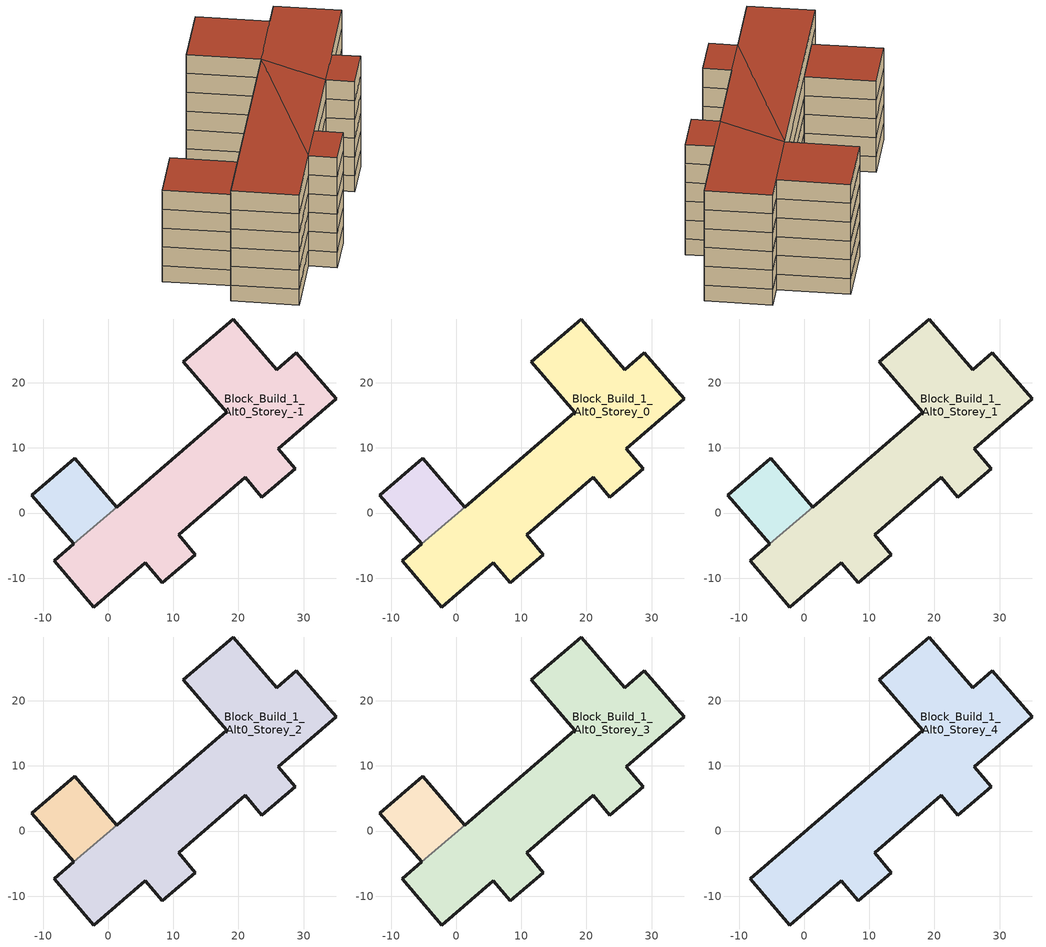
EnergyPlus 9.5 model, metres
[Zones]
Block_Build_0_Alt0_Storey_-1
 floor ground: -5.15,8.4 1.3,0.9 -5.27,-4.75 -11.75,2.73 z-2.5
 wall ground: 1.3,0.9 -5.15,8.4 -11.75,2.73 -5.27,-4.75 z-2.5:0
 wall to Block_Build_1_Alt0_Storey_-1: -5.27,-4.75 1.3,0.9 z-2.5:0
Block_Build_1_Alt0_Storey_-1
 floor ground: 28.9,24.63 35.02,17.52 26.07,9.83 28.69,6.8 23.61,2.43 21.01,5.48 10.81,-3.31 13.36,-6.39 8.28,-10.74 5.72,-7.66 -2.19,-14.42 -8.31,-7.36 18.22,15.44 11.52,23.22 19.19,29.78 25.86,22.03 z-2.5
 wall ground: -5.27,-4.75 -8.31,-7.36 -2.19,-14.42 5.72,-7.66 8.28,-10.74 13.36,-6.39 10.81,-3.31 21.01,5.48 23.61,2.43 28.69,6.8 26.07,9.83 35.02,17.52 28.9,24.63 25.86,22.03 19.19,29.78 11.52,23.22 18.22,15.44 1.3,0.9 z-2.5:0
Block_Build_0_Alt0_Storey_0
 floor to Block_Build_0_Alt0_Storey_-1: -5.15,8.4 1.3,0.9 -5.27,-4.75 -11.75,2.73 z0
 wall outside: 1.3,0.9 -5.15,8.4 -11.75,2.73 -5.27,-4.75 z0:3
 wall to Block_Build_1_Alt0_Storey_0: -5.27,-4.75 1.3,0.9 z0:3
Block_Build_1_Alt0_Storey_0
 floor to Block_Build_1_Alt0_Storey_-1: 28.9,24.63 35.02,17.52 26.07,9.83 28.69,6.8 23.61,2.43 21.01,5.48 10.81,-3.31 13.36,-6.39 8.28,-10.74 5.72,-7.66 -2.19,-14.42 -8.31,-7.36 18.22,15.44 11.52,23.22 19.19,29.78 25.86,22.03 z0
 wall outside: -5.27,-4.75 -8.31,-7.36 -2.19,-14.42 5.72,-7.66 8.28,-10.74 13.36,-6.39 10.81,-3.31 21.01,5.48 23.61,2.43 28.69,6.8 26.07,9.83 35.02,17.52 28.9,24.63 25.86,22.03 19.19,29.78 11.52,23.22 18.22,15.44 1.3,0.9 z0:3
Block_Build_0_Alt0_Storey_1
 floor to Block_Build_0_Alt0_Storey_0: -5.15,8.4 1.3,0.9 -5.27,-4.75 -11.75,2.73 z3
 wall outside: 1.3,0.9 -5.15,8.4 -11.75,2.73 -5.27,-4.75 z3:6
 wall to Block_Build_1_Alt0_Storey_1: -5.27,-4.75 1.3,0.9 z3:6
Block_Build_1_Alt0_Storey_1
 floor to Block_Build_1_Alt0_Storey_0: 28.9,24.63 35.02,17.52 26.07,9.83 28.69,6.8 23.61,2.43 21.01,5.48 10.81,-3.31 13.36,-6.39 8.28,-10.74 5.72,-7.66 -2.19,-14.42 -8.31,-7.36 18.22,15.44 11.52,23.22 19.19,29.78 25.86,22.03 z3
 wall outside: -5.27,-4.75 -8.31,-7.36 -2.19,-14.42 5.72,-7.66 8.28,-10.74 13.36,-6.39 10.81,-3.31 21.01,5.48 23.61,2.43 28.69,6.8 26.07,9.83 35.02,17.52 28.9,24.63 25.86,22.03 19.19,29.78 11.52,23.22 18.22,15.44 1.3,0.9 z3:6
Block_Build_0_Alt0_Storey_2
 floor to Block_Build_0_Alt0_Storey_1: -5.15,8.4 1.3,0.9 -5.27,-4.75 -11.75,2.73 z6
 wall outside: 1.3,0.9 -5.15,8.4 -11.75,2.73 -5.27,-4.75 z6:9
 wall to Block_Build_1_Alt0_Storey_2: -5.27,-4.75 1.3,0.9 z6:9
Block_Build_1_Alt0_Storey_2
 floor to Block_Build_1_Alt0_Storey_1: 28.9,24.63 35.02,17.52 26.07,9.83 28.69,6.8 23.61,2.43 21.01,5.48 10.81,-3.31 13.36,-6.39 8.28,-10.74 5.72,-7.66 -2.19,-14.42 -8.31,-7.36 18.22,15.44 11.52,23.22 19.19,29.78 25.86,22.03 z6
 wall outside: -5.27,-4.75 -8.31,-7.36 -2.19,-14.42 5.72,-7.66 8.28,-10.74 13.36,-6.39 10.81,-3.31 21.01,5.48 23.61,2.43 28.69,6.8 26.07,9.83 35.02,17.52 28.9,24.63 25.86,22.03 19.19,29.78 11.52,23.22 18.22,15.44 1.3,0.9 z6:9
Block_Build_0_Alt0_Storey_3
 floor to Block_Build_0_Alt0_Storey_2: -5.15,8.4 1.3,0.9 -5.27,-4.75 -11.75,2.73 z9
 wall outside: 1.3,0.9 -5.15,8.4 -11.75,2.73 -5.27,-4.75 z9:12
 wall to Block_Build_1_Alt0_Storey_3: -5.27,-4.75 1.3,0.9 z9:12
 roof outside: 1.3,0.9 -5.15,8.4 -11.75,2.73 -5.27,-4.75 z12
Block_Build_1_Alt0_Storey_3
 floor to Block_Build_1_Alt0_Storey_2: 28.9,24.63 35.02,17.52 26.07,9.83 28.69,6.8 23.61,2.43 21.01,5.48 10.81,-3.31 13.36,-6.39 8.28,-10.74 5.72,-7.66 -2.19,-14.42 -8.31,-7.36 18.22,15.44 11.52,23.22 19.19,29.78 25.86,22.03 z9
 wall outside: -5.27,-4.75 -8.31,-7.36 -2.19,-14.42 5.72,-7.66 8.28,-10.74 13.36,-6.39 10.81,-3.31 21.01,5.48 23.61,2.43 28.69,6.8 26.07,9.83 35.02,17.52 28.9,24.63 25.86,22.03 19.19,29.78 11.52,23.22 18.22,15.44 1.3,0.9 z9:12
Block_Build_1_Alt0_Storey_4
 floor to Block_Build_1_Alt0_Storey_3: 28.9,24.63 35.02,17.52 26.07,9.83 28.69,6.8 23.61,2.43 21.01,5.48 10.81,-3.31 13.36,-6.39 8.28,-10.74 5.72,-7.66 -2.19,-14.42 -8.31,-7.36 18.22,15.44 11.52,23.22 19.19,29.78 25.86,22.03 z12
 wall outside: -8.31,-7.36 -2.19,-14.42 5.72,-7.66 8.28,-10.74 13.36,-6.39 10.81,-3.31 21.01,5.48 23.61,2.43 28.69,6.8 26.07,9.83 35.02,17.52 28.9,24.63 25.86,22.03 19.19,29.78 11.52,23.22 18.22,15.44 -8.31,-7.36 z12:15
 roof outside: 10.81,-3.31 21.01,5.48 18.22,15.44 5.72,-7.66 z15; 28.69,6.8 26.07,9.83 21.01,5.48 23.61,2.43 z15; 13.36,-6.39 10.81,-3.31 5.72,-7.66 8.28,-10.74 z15; 5.72,-7.66 18.22,15.44 -8.31,-7.36 -2.19,-14.42 z15; 25.86,22.03 19.19,29.78 11.52,23.22 18.22,15.44 z15; 26.07,9.83 35.02,17.52 28.9,24.63 25.86,22.03 18.22,15.44 21.01,5.48 z15
[Building]
None: North Axis=0; Terrain=Suburbs; Loads Convergence Tolerance Value=0.04; Temperature Convergence Tolerance Value=0.4; Solar Distribution=FullExterior; Maximum Number of Warmup Days=25; Minimum Number of Warmup Days=6
[Site:Location]
WeatherData/SWE_ST_Stockholm.024850_TMYx.2009-2023.epw: Latitude=37.62; Longitude=-122.4; Time Zone=-8; Elevation=2
[SizingPeriod:DesignDay] Day of Month=21; Humidity Condition Type=Wetbulb; Barometric Pressure=100594; Rain Indicator=No; Snow Indicator=No; Daylight Saving Time Indicator=No; Solar Model Indicator=ASHRAEClearSky
Name | Month | Day Type | Maximum DryBulb Temperature | Daily DryBulb Temperature Range | Wetbulb or DewPoint at Maximum DryBulb | Wind Speed | Wind Direction | Sky Clearness
DENVER_STAPLETON Ann Htg 99.6% Condns DB | 12 | WinterDesignDay | -20 | 0 | -20 | 2.3 | 180 | 0
DENVER_STAPLETON Ann Clg .4% Condns DB=>MWB | 7 | SummerDesignDay | 34.1 | 15.2 | 15.8 | 4 | 120 | 1
[SITE:GROUNDTEMPERATURE:BUILDINGSURFACE]
15, 15, 15, 15, 15, 15, 15, 15, 15, 15, 15, 15
[ZONE] Type=1; Multiplier=1; Ceiling Height=autocalculate; Volume=autocalculate; Floor Area=autocalculate; Part of Total Floor Area=Yes
Block_Build_0_Alt0_Storey_-1; Block_Build_0_Alt0_Storey_0; Block_Build_0_Alt0_Storey_1; Block_Build_0_Alt0_Storey_2; Block_Build_0_Alt0_Storey_3; Block_Build_1_Alt0_Storey_-1; Block_Build_1_Alt0_Storey_0; Block_Build_1_Alt0_Storey_1; Block_Build_1_Alt0_Storey_2; Block_Build_1_Alt0_Storey_3; Block_Build_1_Alt0_Storey_4
